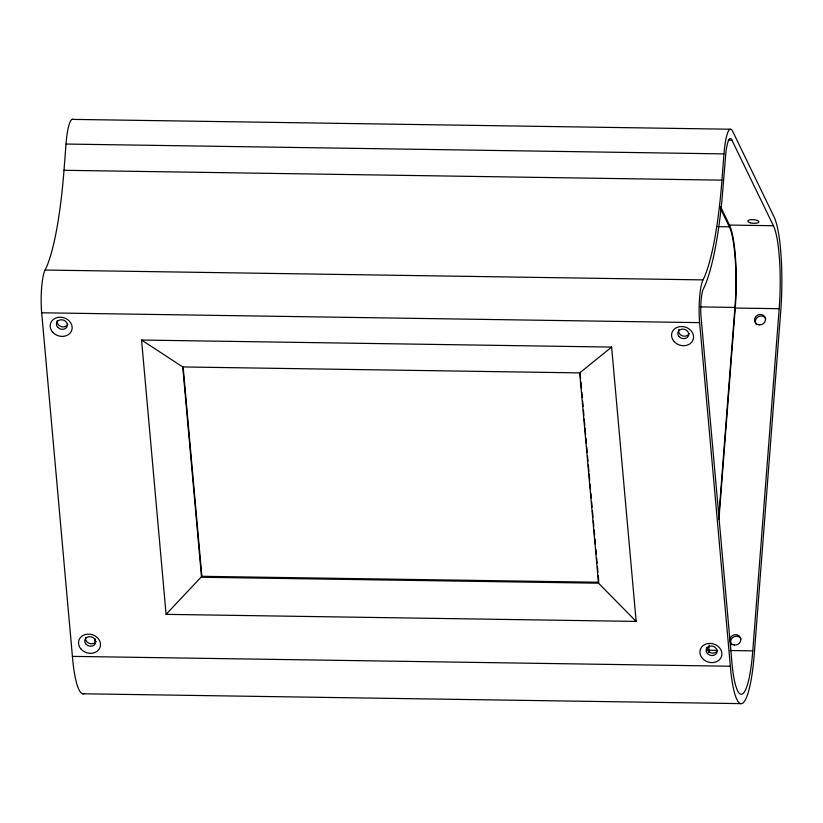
<?xml version="1.0" encoding="UTF-8"?>
<svg xmlns="http://www.w3.org/2000/svg" width="823" height="823" viewBox="0 0 823 823"><rect width="100%" height="100%" fill="white"/><g stroke="black" fill="none" stroke-linecap="round" stroke-linejoin="round"><path stroke-width="1.23" d="M84.255 693.573A74.286 13.117 -89.1 0 1 72.877 661.558L41.675 312.781A29.484 5.205 -89.1 0 1 41.634 287.731L42.004 283.791A29.484 5.205 -89.1 0 1 45.039 270.037L46.222 267.742A165.269 29.196 -89.1 0 0 63.999 170.289L66.025 144.046A37.138 6.563 -89.1 0 1 68.906 125.302L69.688 122.936A37.138 6.563 -89.1 0 1 73.082 119.438M95.026 638.463L94.635 643.195M721.946 180.144L723.973 153.891A37.138 6.563 -89.1 0 1 732.676 131.31L774.083 216.974A74.286 13.117 -89.1 0 1 780.688 311.814L754.259 654.213A74.286 13.117 -89.1 0 1 742.891 703.027A74.286 13.117 -89.1 0 1 730.824 671.414L699.622 322.637A29.484 5.205 -89.1 0 1 702.996 279.892L704.169 277.598A165.269 29.196 -89.1 0 0 721.946 180.144L63.999 170.289M718.726 517.482L734.939 307.432A63.134 11.152 -89.1 0 0 729.332 226.819L720.392 208.322M708.634 652.392L709.22 645.098M718.921 519.508L735.237 308.049A64.996 11.481 -89.1 0 0 729.466 225.07L720.526 206.573M752.778 650.88L779.186 308.707A64.996 11.481 -89.1 0 0 773.414 225.728L731.4 139.097A27.838 4.917 -89.1 0 0 725.783 153.664L721.966 200.133A174.569 30.832 -89.1 0 1 704.673 286.188L702.914 289.861A20.174 3.559 -89.1 0 0 700.908 315.26L732.254 666.146A64.986 11.481 -89.1 0 0 752.201 657.392L752.778 650.88L730.176 650.54M183.159 367.284L201.851 576.316L166.092 614.359L141.556 340.043L611.623 347.08L636.158 621.406L166.092 614.359M141.556 340.043L182.757 366.945L579.711 372.891L611.623 347.08M72.229 119.376L730.176 129.221M728.283 140.105L732.048 140.167M66.025 144.046L723.973 153.891M729.466 225.07L773.414 225.728M717.769 226.644L729.332 226.819M45.039 270.037L702.996 279.892M700.28 306.907L734.939 307.432M735.237 308.049L779.186 308.707M41.675 312.781L699.622 322.637M201.851 576.316L598.815 582.252L598.516 583.198L636.158 621.406M708.829 650.221L717.615 650.355M72.393 656.373L730.34 666.229M82.876 693.779L740.823 703.624M580.122 373.231L580.585 378.323M580.925 382.15L581.491 388.518M581.84 392.345L582.293 397.447M582.633 401.264L583.085 406.367M583.435 410.193L583.888 415.286M584.227 419.113L584.803 425.481M585.03 428.032L585.595 434.41M585.935 438.227L586.398 443.33M586.737 447.156L587.19 452.249M587.529 456.076L587.992 461.168M588.332 464.995L588.898 471.373M589.124 473.914L589.7 480.293M590.04 484.119L590.492 489.212M590.842 493.039L591.295 498.131M591.634 501.958L592.087 507.061M592.437 510.877L593.002 517.255M593.342 521.072L593.805 526.175M594.144 530.002L594.597 535.094M594.936 538.921L595.399 544.024M595.852 549.116L596.305 554.218M596.654 558.035L597.107 563.138M597.447 566.965L597.899 572.057M598.249 575.884L598.702 580.987M579.711 372.891L598.516 583.198L201.553 577.252L182.757 366.945M756.481 324.694A5.576 5.175 -25.8 0 1 757.932 316.948A5.576 5.175 -25.8 0 1 765.781 318.696M731.76 644.944A5.576 5.175 -25.8 0 1 733.211 637.197A5.576 5.175 -25.8 0 1 741.06 638.946M67.846 324.128A5.576 4.722 17.5 0 1 61.653 326.721A5.576 4.722 17.5 0 1 57.157 321.515M57.209 321.021A5.576 4.722 17.5 0 1 57.312 320.538M95.952 641.467A5.576 4.722 17.5 0 1 89.151 643.349A5.576 4.722 17.5 0 1 85.643 637.434M717.347 650.777A5.576 4.722 17.5 0 1 710.825 652.762A5.576 4.722 17.5 0 1 706.936 647.228M689.242 333.438A5.576 4.722 17.5 0 1 682.216 335.763A5.576 4.722 17.5 0 1 678.872 329.385M86.034 644.203A5.576 4.722 17.5 0 0 95.406 643.473A5.576 4.722 17.5 0 0 89.223 636.663A5.576 4.722 17.5 0 0 86.034 644.203M81.138 649.213A11.141 9.434 17.5 0 0 99.881 647.763A11.141 9.434 17.5 0 0 87.505 634.142A11.141 9.434 17.5 0 0 81.138 649.213M57.703 327.307A5.576 4.722 17.5 0 0 67.075 326.577A5.576 4.722 17.5 0 0 60.892 319.766A5.576 4.722 17.5 0 0 57.703 327.307M52.806 332.317A11.141 9.434 17.5 0 0 71.539 330.867A11.141 9.434 17.5 0 0 59.174 317.246A11.141 9.434 17.5 0 0 52.806 332.317M707.43 653.503A5.576 4.722 17.5 0 0 716.802 652.783A5.576 4.722 17.5 0 0 710.619 645.973A5.576 4.722 17.5 0 0 707.43 653.503M702.533 658.523A11.141 9.434 17.5 0 0 721.277 657.063A11.141 9.434 17.5 0 0 708.901 643.442A11.141 9.434 17.5 0 0 702.533 658.523M679.098 336.617A5.576 4.722 17.5 0 0 688.47 335.887A5.576 4.722 17.5 0 0 682.288 329.077A5.576 4.722 17.5 0 0 679.098 336.617M674.202 341.627A11.141 9.434 17.5 0 0 692.935 340.177A11.141 9.434 17.5 0 0 680.57 326.546A11.141 9.434 17.5 0 0 674.202 341.627M759.073 324.848A5.576 5.175 -25.8 0 0 765.225 317.575A5.576 5.175 -25.8 0 0 755.853 316.485A5.576 5.175 -25.8 0 0 759.073 324.848M750.35 222.807A5.576 1.821 4.4 0 0 758.899 221.953A5.576 1.821 4.4 0 0 750.792 219.679A5.576 1.821 4.4 0 0 750.35 222.807M734.353 645.098A5.576 5.175 -25.8 0 0 740.505 637.825A5.576 5.175 -25.8 0 0 731.133 636.724A5.576 5.175 -25.8 0 0 734.353 645.098"/></g></svg>
